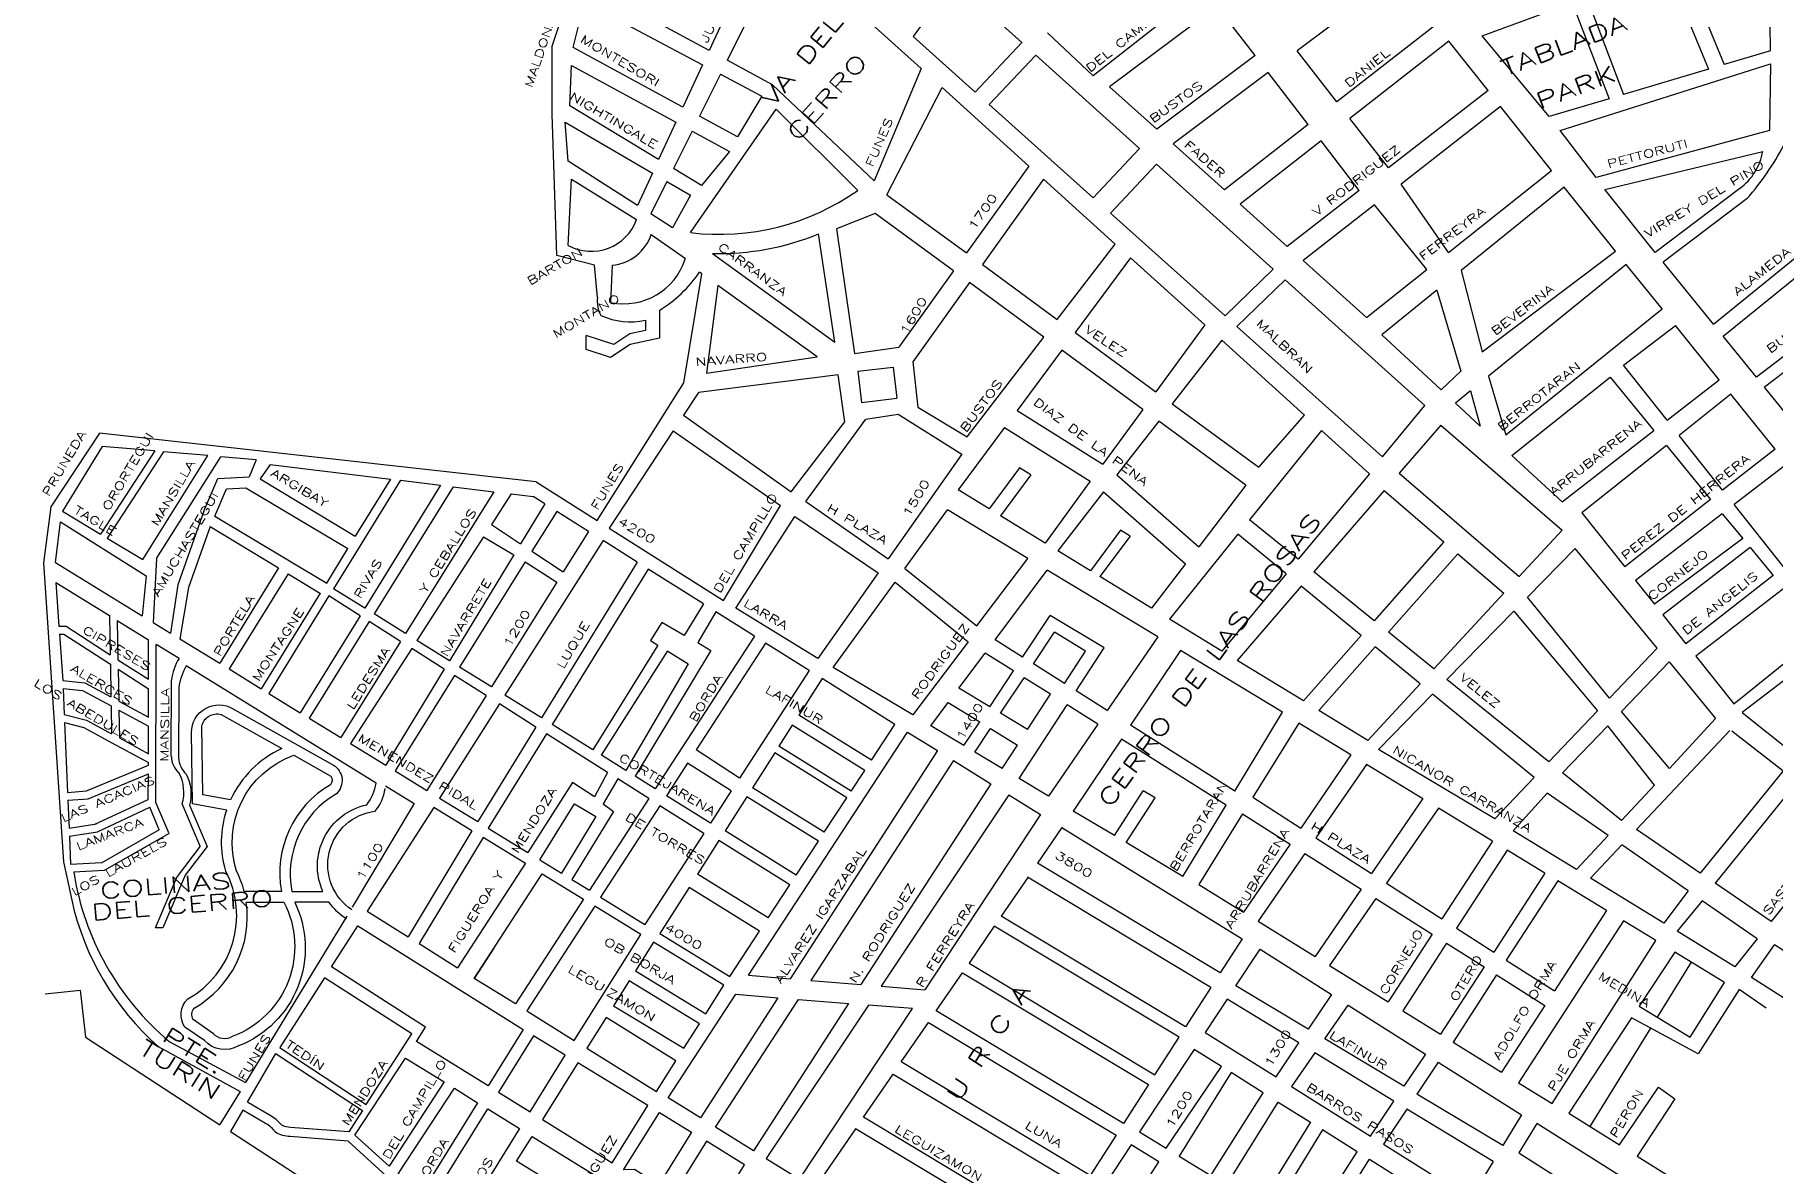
# Model space of a CAD drawing. Header units: millimetres. Extents: x 4375152 to 4409667, y 6523746 to 6549185.
# Drawn here: x 4381109 to 4383284, y 6527846 to 6529261 of the extents above; entities that cross this region are included whole.
import ezdxf

# ---------------------------------------------------------------- set-up
doc = ezdxf.new("R2010")
doc.units = ezdxf.units.MM
for name, color, linetype in [('LINEA CALLE', 252, 'Continuous'), ('NOMBRE BARRIO', 8, 'Continuous'), ('NOMBRE CALLE', 252, 'Continuous')]:
    doc.layers.add(name, color=color, linetype=linetype)
doc.styles.add('ROMANS', font='romans')
doc.styles.add('S1', font='ROMANS')

msp = doc.modelspace()

# ---------------------------------------------------------------- linework, layer by layer
at = {"layer": 'LINEA CALLE', "transparency": 33554687}
for p, q in [((4383277.7, 6529240.7), (4383275.6, 6529390.5)), ((4381755.3, 6529246.7), (4381793.8, 6529360.5)), ((4383147.9, 6529343.8), (4383200.4, 6529217.7)), ((4383167.5, 6529351), (4383219.8, 6529223.5)), ((4381951.5, 6529241), (4381801.9, 6529322)), ((4382088.4, 6529334.1), (4382216.4, 6529218.4)), ((4382256.9, 6529327.7), (4382206.2, 6529258.7)), ((4382342.1, 6529250.9), (4382256.9, 6529327.7)), ((4382567.1, 6529316.1), (4382431.2, 6529209.6)), ((4382811.1, 6529334.4), (4382686.2, 6529240.5)), ((4381781.7, 6529244.8), (4381795.8, 6529301.6)), ((4381795.8, 6529301.6), (4381943.2, 6529223.2)), ((4381983.2, 6529309.5), (4381951.5, 6529241)), ((4382008.4, 6529297.7), (4381974.1, 6529228.8)), ((4382586.4, 6529296.3), (4382451.9, 6529195.8)), ((4382633.7, 6529234.9), (4382586.4, 6529296.3)), ((4382917.3, 6529259.4), (4383029.9, 6529300.6)), ((4383029.9, 6529300.6), (4383076, 6529180.8)), ((4383048.4, 6529307.4), (4383094, 6529186.1)), ((4382859.6, 6529273.3), (4382736, 6529176.8)), ((4382206.2, 6529258.7), (4382283.9, 6529189.1)), ((4382283.9, 6529189.1), (4382342.5, 6529251.3)), ((4382374.2, 6529263.3), (4382431.2, 6529209.6)), ((4382875.9, 6529252.7), (4382752.1, 6529156.1)), ((4382924.7, 6529191.1), (4382875.9, 6529252.7)), ((4383001.2, 6529158.5), (4382917.3, 6529259.4)), ((4381755.3, 6529161.5), (4381755.3, 6529246.7)), ((4381918.7, 6529170.2), (4381781.7, 6529244.8)), ((4382301.3, 6529173.5), (4382359.5, 6529235.3)), ((4382489.1, 6529118.4), (4382359.5, 6529235.3)), ((4382633.7, 6529234.9), (4382510.7, 6529142.9)), ((4382736, 6529176.8), (4382686.2, 6529240.5)), ((4383277.7, 6529240.7), (4383219.8, 6529223.5)), ((4381777.5, 6529171.7), (4381779.6, 6529222.5)), ((4381779.6, 6529222.5), (4381909.9, 6529151.3)), ((4381943.2, 6529223.2), (4381918.7, 6529170.2)), ((4381965.5, 6529211.4), (4381939.4, 6529159)), ((4381965.5, 6529211.4), (4382017.2, 6529183.8)), ((4382216.4, 6529218.4), (4382157.5, 6529078.3)), ((4382650.2, 6529213.4), (4382531.4, 6529124.2)), ((4382700.1, 6529148.7), (4382650.2, 6529213.4)), ((4383014.8, 6529141), (4383277.9, 6529224.5)), ((4383200.4, 6529217.7), (4383094, 6529186.1)), ((4383277.9, 6529224.5), (4383276.4, 6529141)), ((4382173.5, 6529060.8), (4382242.6, 6529194.7)), ((4382242.6, 6529194.7), (4382351.1, 6529096.6)), ((4382451.9, 6529195.8), (4382510.7, 6529142.9)), ((4382924.7, 6529191.1), (4382800.3, 6529094.4)), ((4381888.3, 6529104.7), (4381777.5, 6529171.7)), ((4381928, 6529013.4), (4382035.1, 6529167.9)), ((4382017.2, 6529183.8), (4381986.9, 6529133.2)), ((4382035.1, 6529167.9), (4382137.1, 6529066.1)), ((4382301.3, 6529173.5), (4382431.3, 6529057)), ((4382940.5, 6529171.2), (4382816.2, 6529074.1)), ((4383004, 6529091.1), (4382940.5, 6529171.2)), ((4383076, 6529180.8), (4383001.2, 6529158.5)), ((4381761.3, 6528984.9), (4381755.3, 6529161.5)), ((4381775.4, 6529102.7), (4381771.5, 6529151.4)), ((4381771.5, 6529151.4), (4381880.5, 6529087.8)), ((4381909.9, 6529151.3), (4381888.3, 6529104.7)), ((4381986.9, 6529133.2), (4381939.4, 6529159)), ((4382700.1, 6529148.7), (4382595.3, 6529066.8)), ((4382800.3, 6529094.4), (4382752.1, 6529156.1)), ((4383059.7, 6529082.2), (4383014.8, 6529141)), ((4383276.4, 6529141), (4383059.7, 6529082.2)), ((4381930.1, 6529140.3), (4381906.8, 6529093.6)), ((4381930.1, 6529140.3), (4381976.7, 6529114.8)), ((4382531.4, 6529124.2), (4382595.3, 6529066.8)), ((4382716.1, 6529128), (4382615, 6529049.1)), ((4382763.8, 6529066), (4382716.1, 6529128)), ((4381861.8, 6529047.4), (4381775.4, 6529102.7)), ((4381976.7, 6529114.8), (4381942.1, 6529072.2)), ((4382431.3, 6529057), (4382489.1, 6529118.4)), ((4382452.8, 6529037.8), (4382510.6, 6529099.1)), ((4382656.2, 6528967.8), (4382510.6, 6529099.1)), ((4383070.5, 6529067.1), (4383268.2, 6529114.9)), ((4381775.4, 6528997.1), (4381779.6, 6529080.2)), ((4381779.6, 6529080.2), (4381860.8, 6529029.6)), ((4381880.5, 6529087.8), (4381861.8, 6529047.4)), ((4381898.6, 6529077.2), (4381878.5, 6529036.7)), ((4381898.6, 6529077.2), (4381928, 6529060.1)), ((4381942.1, 6529072.2), (4381906.8, 6529093.6)), ((4382351.1, 6529096.6), (4382273, 6528987.9)), ((4382369.3, 6529080.1), (4382292.9, 6528973.3)), ((4382369.3, 6529080.1), (4382458.9, 6528999.1)), ((4382875.4, 6528988.7), (4383004, 6529091.1)), ((4381928, 6529060.1), (4381905.5, 6529019.4)), ((4382173.5, 6529060.8), (4382273, 6528987.9)), ((4382763.8, 6529066), (4382673.9, 6528996.1)), ((4382875.4, 6528988.7), (4382816.2, 6529074.1)), ((4383019.7, 6529070.1), (4382891.3, 6528966)), ((4383084.1, 6528990.1), (4383019.7, 6529070.1)), ((4383133.7, 6528988.7), (4383070.5, 6529067.1)), ((4383239.2, 6529068.6), (4383133.7, 6528988.7)), ((4383248.6, 6529056.1), (4383143.6, 6528976.5)), ((4381905.5, 6529019.4), (4381878.5, 6529036.7)), ((4382159.1, 6529037.3), (4382110.7, 6529018.2)), ((4382256.9, 6528965.5), (4382159.1, 6529037.3)), ((4382452.8, 6529037.8), (4382596.1, 6528909.5)), ((4382615, 6529049.1), (4382673.9, 6528996.1)), ((4382782.7, 6529047.9), (4382693.7, 6528978.3)), ((4382848.3, 6528967.1), (4382782.7, 6529047.9)), ((4383206.3, 6528898.8), (4383380.7, 6529040.8)), ((4381879.1, 6529011.2), (4381921.7, 6528980.8)), ((4382108.6, 6528876.3), (4382087.9, 6529011.8)), ((4382110.7, 6529018.2), (4382132.9, 6528862)), ((4383218.5, 6528883.7), (4383388.4, 6529022)), ((4382386.5, 6528904.6), (4382458.9, 6528999.1)), ((4382917.3, 6528864.4), (4383084.1, 6528990.1)), ((4381808.1, 6528972.7), (4381761.3, 6528984.9)), ((4381812.1, 6528932.1), (4381808.1, 6528972.7)), ((4381830.4, 6528972.7), (4381828.3, 6528926)), ((4381955.6, 6528987.3), (4382108.6, 6528876.3)), ((4382292.9, 6528973.3), (4382386.5, 6528904.6)), ((4382478, 6528981.9), (4382408.7, 6528888.4)), ((4382478, 6528981.9), (4382570.8, 6528898)), ((4382596.1, 6528909.5), (4382656.2, 6528967.8)), ((4382693.7, 6528978.3), (4382772.9, 6528907.1)), ((4382772.9, 6528907.1), (4382848.3, 6528967.1)), ((4383097.5, 6528973.5), (4382925.5, 6528833.7)), ((4383142.3, 6528917.9), (4383097.5, 6528973.5)), ((4383206.3, 6528898.8), (4383143.6, 6528976.5)), ((4383436, 6528967.1), (4383260.1, 6528832.5)), ((4381919.9, 6528825.5), (4381942.5, 6528961.7)), ((4381942.5, 6528961.7), (4381939.5, 6528963.8)), ((4381962.5, 6528947.3), (4381948.2, 6528837.6)), ((4382086.3, 6528857.9), (4381962.5, 6528947.3)), ((4382256.9, 6528965.5), (4382188.3, 6528870)), ((4382276.8, 6528950.9), (4382206, 6528851.9)), ((4382369.8, 6528882.8), (4382276.8, 6528950.9)), ((4382671.2, 6528954.3), (4382611, 6528896.1)), ((4382845.6, 6528797.1), (4382671.2, 6528954.3)), ((4382891.3, 6528966), (4382917.3, 6528864.4)), ((4383436.9, 6528946.3), (4383270.1, 6528820.2)), ((4382860.7, 6528941.2), (4382791.9, 6528885.4)), ((4382860.7, 6528941.2), (4382890.9, 6528840.3)), ((4381872, 6528903.7), (4381872, 6528891)), ((4381889.3, 6528915.9), (4381889.3, 6528881.3)), ((4382947.1, 6528760.3), (4383142.3, 6528917.9)), ((4381797.9, 6528867.2), (4381797.9, 6528884.9)), ((4381832.4, 6528873.4), (4381797.9, 6528884.9)), ((4381852.2, 6528886.7), (4381832.4, 6528873.4)), ((4381872, 6528891), (4381852.2, 6528886.7)), ((4381889.3, 6528881.3), (4381852.6, 6528873.3)), ((4382274, 6528757.8), (4382369.8, 6528882.8)), ((4382408.7, 6528888.4), (4382509.6, 6528814.3)), ((4382570.8, 6528898), (4382509.6, 6528814.3)), ((4382611, 6528896.1), (4382792.9, 6528733.1)), ((4382791.9, 6528885.4), (4382866.2, 6528816.6)), ((4383094, 6528847.5), (4383158.9, 6528897.3)), ((4383213.6, 6528829.4), (4383158.9, 6528897.3)), ((4383260.1, 6528832.5), (4383218.5, 6528883.7)), ((4381828.3, 6528857), (4381797.9, 6528867.2)), ((4381852.6, 6528873.3), (4381828.3, 6528857)), ((4381948.2, 6528837.6), (4382086.3, 6528857.9)), ((4382132.9, 6528862), (4382188.3, 6528870)), ((4382392.3, 6528866.3), (4382336.3, 6528790.8)), ((4382493.4, 6528792.1), (4382392.3, 6528866.3)), ((4382592.1, 6528878.7), (4382530.2, 6528799.2)), ((4382592.1, 6528878.7), (4382695.5, 6528785.2)), ((4382137.3, 6528840), (4382181.4, 6528845.2)), ((4382137.3, 6528840), (4382141.7, 6528801.1)), ((4382181.4, 6528845.2), (4382185.8, 6528806.3)), ((4382206, 6528851.9), (4382212.2, 6528795)), ((4382890.9, 6528840.3), (4382866.2, 6528816.6)), ((4383148.5, 6528778.8), (4383094, 6528847.5)), ((4381811.7, 6528653.3), (4381919.9, 6528825.5)), ((4382112.5, 6528835.7), (4381938, 6528813.4)), ((4382120.9, 6528776.8), (4382112.5, 6528835.7)), ((4382902.9, 6528815.4), (4382884.1, 6528800)), ((4382902.9, 6528815.4), (4382915.1, 6528771.3)), ((4382925.5, 6528833.7), (4382947.1, 6528760.3)), ((4382954.6, 6528734.7), (4383077.4, 6528832.5)), ((4383077.4, 6528832.5), (4383132, 6528766)), ((4383148.5, 6528778.8), (4383213.6, 6528829.4)), ((4383302.2, 6528780.6), (4383270.1, 6528820.2)), ((4381938, 6528813.4), (4381919.5, 6528785.2)), ((4382141.7, 6528801.1), (4382185.8, 6528806.3)), ((4382212.2, 6528795), (4382274, 6528757.8)), ((4382530.2, 6528799.2), (4382638.3, 6528720)), ((4382792.9, 6528733.1), (4382845.6, 6528797.1)), ((4382884.1, 6528800), (4382915.1, 6528771.3)), ((4383228.2, 6528811.3), (4383163.6, 6528759.8)), ((4383283.5, 6528742.7), (4383228.2, 6528811.3)), ((4381919.5, 6528785.2), (4382053.9, 6528689.3)), ((4382053.9, 6528689.3), (4382120.9, 6528776.8)), ((4382072.4, 6528677.2), (4382147.3, 6528780.2)), ((4382147.3, 6528780.2), (4382187.8, 6528786.2)), ((4382187.8, 6528786.2), (4382267, 6528736.3)), ((4382336.3, 6528790.8), (4382443.3, 6528723.7)), ((4382493.4, 6528792.1), (4382443.3, 6528723.7)), ((4382513.3, 6528777.5), (4382461, 6528710.3)), ((4382622.1, 6528697.7), (4382513.3, 6528777.5)), ((4382638.3, 6528720), (4382695.5, 6528785.2)), ((4382865.8, 6528772.7), (4382813.8, 6528712.6)), ((4382865.8, 6528772.7), (4383017.2, 6528641.2)), ((4381189.8, 6528762.4), (4381128.7, 6528670.3)), ((4381735.1, 6528701.8), (4381189.8, 6528762.4)), ((4381906.6, 6528765.6), (4381826.5, 6528643.9)), ((4381906.6, 6528765.6), (4382040.6, 6528672)), ((4382320.6, 6528769.6), (4382262.8, 6528691.6)), ((4382320.6, 6528769.6), (4382427.7, 6528702.4)), ((4382716.7, 6528766), (4382626.6, 6528654.2)), ((4382716.7, 6528766), (4382776.5, 6528711.9)), ((4383017.2, 6528676.7), (4383132, 6528766)), ((4383217.9, 6528691.4), (4383163.6, 6528759.8)), ((4381193.1, 6528746.1), (4381143.4, 6528665)), ((4381258.8, 6528740.3), (4381190.9, 6528636.5)), ((4381258.8, 6528740.3), (4381193.1, 6528746.1)), ((4381269.7, 6528739.4), (4381199.1, 6528631.5)), ((4381243.9, 6528604.6), (4381325.2, 6528734.5)), ((4381261, 6528605.7), (4381341.2, 6528733.1)), ((4381325.2, 6528734.5), (4381269.7, 6528739.4)), ((4381385.6, 6528729.2), (4381341.2, 6528733.1)), ((4381385.6, 6528729.2), (4381376.7, 6528708)), ((4382267, 6528736.3), (4382175, 6528605.5)), ((4382954.6, 6528734.7), (4383017.2, 6528676.7)), ((4383147.6, 6528747), (4383042, 6528662.9)), ((4383147.6, 6528747), (4383202.9, 6528679.6)), ((4383283.5, 6528742.7), (4383217.9, 6528691.4)), ((4381320, 6528664.9), (4381337.7, 6528706)), ((4381337.7, 6528706), (4381376.7, 6528708)), ((4381402.9, 6528723.6), (4381390.6, 6528705.6)), ((4381390.6, 6528705.6), (4381509.2, 6528633.7)), ((4381402.9, 6528723.6), (4381553.3, 6528705.2)), ((4382339.4, 6528719.2), (4382301.4, 6528668)), ((4382353.6, 6528710.5), (4382315.6, 6528659.3)), ((4382353.6, 6528710.5), (4382339.4, 6528719.2)), ((4382461, 6528710.3), (4382563.2, 6528620.6)), ((4382776.5, 6528711.9), (4382687.6, 6528604.9)), ((4382813.8, 6528712.6), (4382963.7, 6528583.3)), ((4383298.4, 6528724.2), (4383232.3, 6528673.3)), ((4381333.6, 6528659), (4381348.2, 6528692.9)), ((4381348.2, 6528692.9), (4381372.4, 6528694.1)), ((4381372.4, 6528694.1), (4381499.8, 6528618.3)), ((4381565.7, 6528703.7), (4381482, 6528568.1)), ((4381553.3, 6528705.2), (4381509.2, 6528633.7)), ((4381615.8, 6528697.5), (4381521.1, 6528543.8)), ((4381631.6, 6528695.6), (4381532.7, 6528536.6)), ((4381565.7, 6528703.7), (4381615.8, 6528697.5)), ((4381682.3, 6528689.4), (4381572.1, 6528512.1)), ((4381631.6, 6528695.6), (4381682.3, 6528689.4)), ((4381704, 6528686.7), (4381679.4, 6528648.4)), ((4381704, 6528686.7), (4381731.4, 6528683.3)), ((4381735.1, 6528701.8), (4381811.7, 6528653.3)), ((4382301.4, 6528668), (4382262.8, 6528691.6)), ((4382427.7, 6528702.4), (4382371.3, 6528625.2)), ((4382444.4, 6528689.1), (4382387.1, 6528615.5)), ((4382444.4, 6528689.1), (4382546.9, 6528599.3)), ((4382622.1, 6528697.7), (4382563.2, 6528620.6)), ((4382795.1, 6528691), (4382707, 6528589.2)), ((4382795.1, 6528691), (4382869.7, 6528626.7)), ((4381128.7, 6528670.3), (4381119.7, 6528600.3)), ((4381143.4, 6528665), (4381190.9, 6528636.5)), ((4381320, 6528664.9), (4381287.5, 6528573.1)), ((4381746, 6528674.1), (4381715.8, 6528624.3)), ((4381761, 6528664.7), (4381730, 6528614.9)), ((4381746, 6528674.1), (4381731.4, 6528683.3)), ((4381800.8, 6528639.6), (4381761, 6528664.7)), ((4381969.5, 6528553.4), (4382040.6, 6528672)), ((4382072.4, 6528677.2), (4382175, 6528605.5)), ((4382195.9, 6528593.2), (4382249.1, 6528666.6)), ((4382349.6, 6528606), (4382249.1, 6528666.6)), ((4383042, 6528662.9), (4383095.5, 6528595.6)), ((4383202.9, 6528679.6), (4383095.5, 6528595.6)), ((4383294.5, 6528595), (4383232.3, 6528673.3)), ((4381134.7, 6528600.9), (4381141.1, 6528651.7)), ((4381141.1, 6528651.7), (4381248, 6528584.1)), ((4381327.9, 6528645.9), (4381300.9, 6528569.5)), ((4381327.9, 6528645.9), (4381413.4, 6528594.1)), ((4381333.6, 6528659), (4381473.6, 6528574.9)), ((4381679.4, 6528648.4), (4381715.8, 6528624.3)), ((4381826.5, 6528643.9), (4381969.5, 6528553.4)), ((4381984.7, 6528543.7), (4382058.6, 6528658.4)), ((4382058.6, 6528658.4), (4382162.7, 6528588)), ((4382371.3, 6528625.2), (4382315.6, 6528659.3)), ((4382465.5, 6528641.3), (4382427.9, 6528590.6)), ((4382477.4, 6528634), (4382465.5, 6528641.3)), ((4382687.6, 6528604.9), (4382626.6, 6528654.2)), ((4383017.2, 6528641.2), (4382963.7, 6528583.3)), ((4383217.5, 6528661.9), (4383109, 6528578.5)), ((4383217.5, 6528661.9), (4383243, 6528630.8)), ((4381199.1, 6528631.5), (4381243.9, 6528604.6)), ((4381669.6, 6528633.1), (4381586.2, 6528503.3)), ((4381669.6, 6528633.1), (4381707.3, 6528610.3)), ((4381819, 6528628.2), (4381696.2, 6528434.9)), ((4381800.8, 6528639.6), (4381769.2, 6528589)), ((4381861.5, 6528601.4), (4381819, 6528628.2)), ((4382477.4, 6528634), (4382439.8, 6528583.3)), ((4382612.1, 6528636.3), (4382526.5, 6528530.2)), ((4382672.4, 6528586.7), (4382612.1, 6528636.3)), ((4382869.7, 6528626.7), (4382782.6, 6528528.1)), ((4383243, 6528630.8), (4383132.8, 6528548.7)), ((4383252.2, 6528619.5), (4383143.2, 6528535.5)), ((4383374.2, 6528630.1), (4383184.3, 6528483.9)), ((4383252.2, 6528619.5), (4383281, 6528584.5)), ((4381119.7, 6528600.3), (4381144.7, 6528226.5)), ((4381134.7, 6528600.9), (4381243.1, 6528534.3)), ((4381261, 6528605.7), (4381256.9, 6528525.8)), ((4381499.7, 6528618.4), (4381473.1, 6528575.2)), ((4381707.3, 6528610.3), (4381626.9, 6528478)), ((4381721.7, 6528601.6), (4381639.7, 6528470)), ((4381721.7, 6528601.6), (4381761.2, 6528576.2)), ((4381730, 6528614.9), (4381769.2, 6528589)), ((4381861.5, 6528601.4), (4381741.9, 6528406.5)), ((4382286, 6528521.6), (4382349.6, 6528606)), ((4382427.9, 6528590.6), (4382387.1, 6528615.5)), ((4382546.9, 6528599.3), (4382504.4, 6528543.7)), ((4382887.2, 6528611.7), (4382800.2, 6528513.8)), ((4382887.2, 6528611.7), (4382944.4, 6528562.4)), ((4382974.1, 6528557.5), (4383033.7, 6528618.4)), ((4383136, 6528493.9), (4383033.7, 6528618.4)), ((4381135.1, 6528575.8), (4381202.2, 6528534.4)), ((4381135.1, 6528575.8), (4381138.9, 6528521.1)), ((4381248, 6528584.1), (4381243.1, 6528534.3)), ((4381413.4, 6528594.1), (4381340, 6528474.8)), ((4381425.4, 6528586.8), (4381351.5, 6528467.7)), ((4381425.4, 6528586.8), (4381466, 6528562.3)), ((4381761.2, 6528576.2), (4381679.4, 6528445.3)), ((4381875.3, 6528592.7), (4381755.3, 6528398.1)), ((4381944.6, 6528549), (4381875.3, 6528592.7)), ((4382162.7, 6528588), (4382087.4, 6528481)), ((4382106.4, 6528469.6), (4382183.7, 6528576.3)), ((4382183.7, 6528576.3), (4382275.3, 6528501.7)), ((4382195.9, 6528593.2), (4382286, 6528521.6)), ((4382308.8, 6528504.3), (4382373.8, 6528591.4)), ((4382512.1, 6528507.9), (4382373.8, 6528591.4)), ((4382504.4, 6528543.7), (4382439.8, 6528583.3)), ((4382672.4, 6528586.7), (4382592.1, 6528490.1)), ((4382782.6, 6528528.1), (4382707, 6528589.2)), ((4383109, 6528578.5), (4383132.8, 6528548.7)), ((4383281, 6528584.5), (4383172.1, 6528499.2)), ((4383231.8, 6528424.1), (4383418.4, 6528575.2)), ((4381287.5, 6528573.1), (4381278.5, 6528512.6)), ((4381300.9, 6528569.5), (4381290.1, 6528505.5)), ((4381465.3, 6528562.7), (4381391.5, 6528443.1)), ((4381476.3, 6528559), (4381401.2, 6528437.2)), ((4381515.2, 6528534.3), (4381476.3, 6528559)), ((4381521.1, 6528543.8), (4381482, 6528568.1)), ((4382691.4, 6528571.1), (4382611.2, 6528478.4)), ((4382766.3, 6528509.6), (4382691.4, 6528571.1)), ((4382944.4, 6528562.4), (4382857.1, 6528467.8)), ((4383076.6, 6528431.4), (4382974.1, 6528557.5)), ((4381202.2, 6528534.4), (4381203, 6528485.6)), ((4381515.2, 6528534.3), (4381440.5, 6528413)), ((4381572.1, 6528512.1), (4381532.7, 6528536.6)), ((4381944.6, 6528549), (4381920.4, 6528509.5)), ((4381960, 6528539.3), (4381937.5, 6528501)), ((4382008.2, 6528508.9), (4381960, 6528539.3)), ((4382087.4, 6528481), (4381984.7, 6528543.7)), ((4382343.2, 6528482.6), (4382377.7, 6528534.8)), ((4382445, 6528494.3), (4382377.7, 6528534.8)), ((4382873.4, 6528454.6), (4382957, 6528540)), ((4382957, 6528540), (4383061.6, 6528415.5)), ((4383143.2, 6528535.5), (4383172.1, 6528499.2)), ((4381138.9, 6528521.1), (4381147.8, 6528521.2)), ((4381139.6, 6528511.3), (4381144.9, 6528511.3)), ((4381139.6, 6528511.3), (4381143.7, 6528453.2)), ((4381144.9, 6528511.3), (4381203.3, 6528473.8)), ((4381147.8, 6528521.2), (4381203, 6528485.6)), ((4381211.9, 6528528.4), (4381250.9, 6528504.3)), ((4381211.9, 6528528.4), (4381212.7, 6528479.3)), ((4381256.9, 6528525.8), (4381278.5, 6528512.6)), ((4381526.7, 6528527), (4381451.6, 6528406.2)), ((4381565.9, 6528502.2), (4381526.7, 6528527)), ((4381892.3, 6528525.8), (4381878.3, 6528503.5)), ((4381920.4, 6528509.5), (4381892.3, 6528525.8)), ((4382356.6, 6528474.1), (4382382.8, 6528513.8)), ((4382421.7, 6528490.2), (4382382.8, 6528513.8)), ((4382592.1, 6528490.1), (4382526.5, 6528530.2)), ((4382857.1, 6528467.8), (4382800.2, 6528513.8)), ((4381250.8, 6528454.8), (4381250.9, 6528504.3)), ((4381260.2, 6528300.9), (4381260.5, 6528498.4)), ((4381290.1, 6528505.5), (4381340, 6528474.8)), ((4381565.9, 6528502.2), (4381491.2, 6528381.9)), ((4381579.8, 6528493.4), (4381503.4, 6528374.4)), ((4381620.5, 6528467.6), (4381579.8, 6528493.4)), ((4381626.9, 6528478), (4381586.2, 6528503.3)), ((4381887.4, 6528497.5), (4381805.9, 6528366.7)), ((4381817, 6528359.8), (4381899.8, 6528490.3)), ((4381953.6, 6528490.9), (4381858.9, 6528333.7)), ((4381878.3, 6528503.5), (4381887.4, 6528497.5)), ((4382008.2, 6528508.9), (4381884.2, 6528317.9)), ((4381899.7, 6528490.2), (4381925.4, 6528474.3)), ((4382022, 6528500.2), (4381935.4, 6528366.7)), ((4381937.5, 6528501), (4381953.6, 6528490.9)), ((4382076.5, 6528465.9), (4382022, 6528500.2)), ((4382275.3, 6528501.7), (4382205.8, 6528410.2)), ((4382343.2, 6528482.6), (4382308.8, 6528504.3)), ((4382395.4, 6528449.6), (4382421.7, 6528490.2)), ((4382410, 6528440.4), (4382445, 6528494.3)), ((4382512.1, 6528507.9), (4382448.9, 6528415.8)), ((4382540.4, 6528490.9), (4382478.1, 6528397.4)), ((4382668.1, 6528413.9), (4382540.4, 6528490.9)), ((4382766.3, 6528509.6), (4382694, 6528427.7)), ((4382783.7, 6528495.3), (4382713.2, 6528415.9)), ((4382839.9, 6528449.1), (4382783.7, 6528495.3)), ((4383076.6, 6528431.4), (4383136, 6528493.9)), ((4383346.8, 6528493.3), (4383242.5, 6528413.3)), ((4381203.3, 6528473.8), (4381204, 6528432.8)), ((4381212.7, 6528479.3), (4381250.8, 6528454.8)), ((4381213, 6528467.5), (4381250.8, 6528443.1)), ((4381213, 6528467.5), (4381213.7, 6528427.6)), ((4381351.5, 6528467.7), (4381391.5, 6528443.1)), ((4381620.5, 6528467.6), (4381547.4, 6528347.3)), ((4381679.4, 6528445.3), (4381639.7, 6528470)), ((4381925.4, 6528474.3), (4381847.5, 6528340.8)), ((4382205.8, 6528410.2), (4382106.4, 6528469.6)), ((4382263.5, 6528443.6), (4382296.3, 6528487.6)), ((4382331.7, 6528465.3), (4382296.3, 6528487.6)), ((4382395.4, 6528449.6), (4382356.6, 6528474.1)), ((4382694, 6528427.7), (4382611.2, 6528478.4)), ((4383151.2, 6528476.5), (4383091.7, 6528414.7)), ((4383151.2, 6528476.5), (4383209.1, 6528405.7)), ((4383184.3, 6528483.9), (4383231.8, 6528424.1)), ((4381143.7, 6528453.2), (4381171.5, 6528450.4)), ((4381171.5, 6528450.4), (4381204, 6528432.8)), ((4381279.4, 6528358.2), (4381279.5, 6528453.7)), ((4381633.2, 6528459.5), (4381558.9, 6528340.2)), ((4381672.7, 6528434.5), (4381633.2, 6528459.5)), ((4382076.5, 6528465.9), (4381989.4, 6528331.3)), ((4382092.5, 6528455.8), (4382063.5, 6528410.1)), ((4382183.5, 6528398.5), (4382092.5, 6528455.8)), ((4382302, 6528420.5), (4382331.7, 6528465.3)), ((4382315.7, 6528412.3), (4382345.1, 6528456.8)), ((4382377.8, 6528436.1), (4382345.1, 6528456.8)), ((4382839.9, 6528449.1), (4382774.6, 6528378.4)), ((4383000.9, 6528351.6), (4382873.4, 6528454.6)), ((4381144.2, 6528443.3), (4381168.6, 6528440.9)), ((4381144.2, 6528443.3), (4381145.6, 6528410.8)), ((4381168.6, 6528440.9), (4381204.2, 6528421.6)), ((4381213.7, 6528427.6), (4381250.8, 6528407.5)), ((4381250.8, 6528407.5), (4381250.8, 6528443.1)), ((4381401.2, 6528437.2), (4381440.5, 6528413)), ((4381672.7, 6528434.5), (4381598.5, 6528315.9)), ((4381689.3, 6528424), (4381614.5, 6528306.1)), ((4381734.9, 6528395.1), (4381689.3, 6528424)), ((4381741.9, 6528406.5), (4381696.2, 6528434.9)), ((4382228.4, 6528396.6), (4382250.3, 6528425.9)), ((4382250.3, 6528425.9), (4382289.5, 6528401.6)), ((4382302, 6528420.5), (4382263.5, 6528443.6)), ((4382338.7, 6528330.7), (4382398.7, 6528423)), ((4382349.4, 6528392.2), (4382377.8, 6528436.1)), ((4382437.2, 6528398.7), (4382398.7, 6528423)), ((4382448.9, 6528415.8), (4382410, 6528440.4)), ((4382787.9, 6528367.2), (4382855.5, 6528436.3)), ((4382982.3, 6528332.1), (4382855.5, 6528436.3)), ((4381145.6, 6528410.8), (4381173.5, 6528403.7)), ((4381173.5, 6528403.7), (4381204.8, 6528386.7)), ((4381204.2, 6528421.6), (4381204.2, 6528421.1)), ((4381204.2, 6528421.6), (4381204.8, 6528386.7)), ((4381213.9, 6528416.3), (4381213.9, 6528416)), ((4381213.9, 6528416.3), (4381250.8, 6528396.3)), ((4381213.9, 6528416.3), (4381214.5, 6528381.5)), ((4381451.6, 6528406.2), (4381491.2, 6528381.9)), ((4382154.2, 6528353.6), (4382063.5, 6528410.1)), ((4382269.8, 6528371.9), (4382289.5, 6528401.6)), ((4382349.4, 6528392.2), (4382315.7, 6528412.3)), ((4382608.3, 6528315.1), (4382668.1, 6528413.9)), ((4382774.6, 6528378.4), (4382713.2, 6528415.9)), ((4383000.9, 6528351.6), (4383061.6, 6528415.5)), ((4383151.5, 6528343.1), (4383091.7, 6528414.7)), ((4383209.1, 6528405.7), (4383151.5, 6528343.1)), ((4383242.5, 6528413.3), (4383304.1, 6528364)), ((4381146, 6528400.6), (4381169.9, 6528394.5)), ((4381146, 6528400.6), (4381149.7, 6528313.4)), ((4381169.9, 6528394.5), (4381205, 6528375.5)), ((4381214.5, 6528381.5), (4381250.7, 6528361.8)), ((4381250.7, 6528361.8), (4381250.8, 6528396.3)), ((4381734.9, 6528395.1), (4381662.2, 6528276.8)), ((4381748.2, 6528386.6), (4381675.5, 6528268.6)), ((4381824.6, 6528338.2), (4381748.2, 6528386.6)), ((4381805.9, 6528366.7), (4381755.3, 6528398.1)), ((4382000.5, 6528084.7), (4382199.2, 6528388.8)), ((4382055.3, 6528397.3), (4382038.7, 6528371.1)), ((4382146.2, 6528340.7), (4382055.3, 6528397.3)), ((4382154.2, 6528353.6), (4382183.5, 6528398.5)), ((4382199.2, 6528388.8), (4382236.6, 6528365.7)), ((4382269.8, 6528371.9), (4382228.4, 6528396.6)), ((4382283.5, 6528363.7), (4382303.1, 6528393.2)), ((4382303.1, 6528393.2), (4382336.6, 6528372.5)), ((4382437.2, 6528398.7), (4382375.4, 6528308.7)), ((4382466.6, 6528380.1), (4382406.5, 6528290.1)), ((4382597.5, 6528297.4), (4382466.6, 6528380.1)), ((4382608.3, 6528315.1), (4382478.1, 6528397.4)), ((4382688.2, 6528399.9), (4382630.8, 6528307.4)), ((4382753.4, 6528360.2), (4382688.2, 6528399.9)), ((4383074.5, 6528396.7), (4383017.9, 6528337.9)), ((4383132.6, 6528322.6), (4383074.5, 6528396.7)), ((4383226.8, 6528391), (4383110.2, 6528267)), ((4383293.1, 6528340.2), (4383229.3, 6528389.8)), ((4381205, 6528375.5), (4381250.7, 6528350.7)), ((4381503.4, 6528374.4), (4381547.4, 6528347.3)), ((4381847.5, 6528340.8), (4381817, 6528359.8)), ((4381989.4, 6528331.3), (4381935.4, 6528366.7)), ((4382033.4, 6528362.9), (4382005.7, 6528319.2)), ((4382123.6, 6528306.8), (4382033.4, 6528362.9)), ((4382128.9, 6528315), (4382038.7, 6528371.1)), ((4382236.6, 6528365.7), (4382052.7, 6528080.4)), ((4382317.7, 6528343.3), (4382283.5, 6528363.7)), ((4382317.7, 6528343.3), (4382336.6, 6528372.5)), ((4382753.4, 6528360.2), (4382691, 6528268.7)), ((4382933.1, 6528280.3), (4382787.9, 6528367.2)), ((4381173.2, 6528315.2), (4381250.7, 6528347.4)), ((4381175.5, 6528305.5), (4381250.7, 6528336.8)), ((4381250.6, 6528304.7), (4381250.7, 6528336.8)), ((4381250.7, 6528347.4), (4381250.7, 6528350.7)), ((4381558.9, 6528340.2), (4381598.5, 6528315.9)), ((4381824.6, 6528338.2), (4381808.2, 6528308)), ((4381924.4, 6528349.8), (4381898.2, 6528309.2)), ((4381924.4, 6528349.8), (4381900.9, 6528313.7)), ((4381979.1, 6528315.3), (4381924.4, 6528349.8)), ((4382256.9, 6528353.1), (4382078.4, 6528078.3)), ((4382128.9, 6528315), (4382145.9, 6528340.9)), ((4382256.9, 6528353.1), (4382303.3, 6528324.3)), ((4382772.9, 6528348.3), (4382709.7, 6528256.7)), ((4382843.2, 6528305.5), (4382772.9, 6528348.3)), ((4383091.7, 6528278.2), (4383017.9, 6528337.9)), ((4383293.4, 6528340.5), (4383190, 6528212.5)), ((4381149.7, 6528313.4), (4381173.2, 6528315.2)), ((4381547.2, 6528321.4), (4381582.9, 6528299.4)), ((4381780.5, 6528325.8), (4381724.9, 6528238.2)), ((4381808.2, 6528308), (4381780.5, 6528325.8)), ((4381837.2, 6528330.2), (4381818.9, 6528299)), ((4381876.2, 6528305.6), (4381837.2, 6528330.2)), ((4381884.2, 6528317.9), (4381858.9, 6528333.7)), ((4381979.1, 6528315.3), (4381953, 6528275.1)), ((4382095.3, 6528263.5), (4382005.7, 6528319.2)), ((4382303.3, 6528324.3), (4382141, 6528073.2)), ((4382375.4, 6528308.7), (4382338.7, 6528330.7)), ((4382457.8, 6528259.5), (4382494, 6528315.4)), ((4382508.8, 6528306.4), (4382494, 6528315.4)), ((4382933.1, 6528280.3), (4382982.3, 6528332.1)), ((4383132.6, 6528322.6), (4383091.7, 6528278.2)), ((4383310.9, 6528326.4), (4383208.6, 6528199.7)), ((4381150.1, 6528303.6), (4381175.5, 6528305.5)), ((4381150.1, 6528303.6), (4381151.6, 6528268.7)), ((4381183.1, 6528273.1), (4381250.6, 6528304.7)), ((4381187.3, 6528264.2), (4381252.4, 6528294.8)), ((4381264.3, 6528266.5), (4381252.4, 6528294.8)), ((4381276.2, 6528262.9), (4381260.2, 6528300.9)), ((4381315.3, 6528246.2), (4381293.1, 6528298.9)), ((4381582.9, 6528299.4), (4381505.5, 6528169.8)), ((4381607.3, 6528294.6), (4381524.1, 6528164.7)), ((4381654.8, 6528265.5), (4381607.3, 6528294.6)), ((4381614.5, 6528306.1), (4381662.2, 6528276.8)), ((4381739.9, 6528229), (4381783.4, 6528299)), ((4381783.4, 6528299), (4381809.8, 6528283.4)), ((4381876.2, 6528305.6), (4381801.8, 6528191)), ((4381890, 6528296.8), (4381815.7, 6528182.4)), ((4381818.9, 6528299), (4381832.1, 6528289.4)), ((4381944.7, 6528262.1), (4381890, 6528296.8)), ((4381953, 6528275.1), (4381898.2, 6528309.2)), ((4381998.5, 6528308), (4381971.4, 6528265.4)), ((4382088, 6528252.4), (4381998.5, 6528308)), ((4382095.3, 6528263.5), (4382123.6, 6528306.8)), ((4382326.1, 6528310.3), (4382166.4, 6528071.1)), ((4382326.1, 6528310.3), (4382365.7, 6528285.8)), ((4382472.6, 6528250.6), (4382508.8, 6528306.4)), ((4382543.5, 6528208.2), (4382597.5, 6528297.4)), ((4382630.8, 6528307.4), (4382691, 6528268.7)), ((4382843.2, 6528305.6), (4382779.3, 6528211.9)), ((4382862.7, 6528293.7), (4382797.9, 6528199.9)), ((4382930.2, 6528252.5), (4382862.7, 6528293.7)), ((4382998.8, 6528312.3), (4382956.1, 6528265.3)), ((4383074.7, 6528259.7), (4382998.8, 6528312.3)), ((4381151.6, 6528268.7), (4381185.8, 6528273.9)), ((4381809.8, 6528283.4), (4381767, 6528212.4)), ((4381832.1, 6528289.4), (4381779.8, 6528204.5)), ((4382365.7, 6528285.8), (4382220.9, 6528066.7)), ((4382457.8, 6528259.5), (4382406.5, 6528290.1)), ((4382617.8, 6528286.5), (4382563.2, 6528198.4)), ((4382617.8, 6528286.5), (4382677.4, 6528248.7)), ((4383377, 6528275), (4383278.4, 6528152)), ((4381152, 6528258.8), (4381187.3, 6528264.2)), ((4381152, 6528258.8), (4381153.5, 6528223.3)), ((4381264.3, 6528266.5), (4381192.5, 6528225.2)), ((4381276.5, 6528262.2), (4381195.3, 6528215.6)), ((4381654.8, 6528265.5), (4381575.5, 6528132.6)), ((4381668.9, 6528256.8), (4381588.9, 6528124.3)), ((4381721.8, 6528224.4), (4381668.9, 6528256.8)), ((4381675.5, 6528268.6), (4381724.9, 6528238.2)), ((4381944.7, 6528262.1), (4381871.1, 6528148.4)), ((4381963.6, 6528253.2), (4381937, 6528211.3)), ((4382052.4, 6528197.9), (4381963.6, 6528253.2)), ((4382060.3, 6528210.1), (4381971.4, 6528265.4)), ((4382060.3, 6528210.1), (4382088, 6528252.4)), ((4382392.1, 6528269.4), (4382361.7, 6528224.9)), ((4382392.1, 6528269.4), (4382617.3, 6528130.1)), ((4382543.5, 6528208.2), (4382472.6, 6528250.6)), ((4382709.7, 6528256.7), (4382779.3, 6528211.9)), ((4382930.2, 6528252.5), (4382867.2, 6528155.4)), ((4383035.2, 6528216.8), (4382956.1, 6528265.3)), ((4383074.7, 6528259.7), (4383035.2, 6528216.8)), ((4383190, 6528212.5), (4383110.2, 6528267)), ((4381739.9, 6528229), (4381767, 6528212.4)), ((4382677.4, 6528248.7), (4382619.3, 6528163.6)), ((4382696, 6528236.9), (4382637.6, 6528152.3)), ((4382696, 6528236.9), (4382766.1, 6528192.5)), ((4382948.6, 6528241.3), (4382885.3, 6528143.7)), ((4382995.9, 6528212.5), (4382948.6, 6528241.3)), ((4383092, 6528247.7), (4383052.8, 6528206)), ((4383174.8, 6528190.2), (4383092, 6528247.7)), ((4381144.7, 6528226.5), (4381154.9, 6528178.5)), ((4381147.5, 6528213.2), (4381147.1, 6528213.1)), ((4381192.5, 6528225.2), (4381153.5, 6528223.3)), ((4381195.3, 6528215.6), (4381157.5, 6528213.7)), ((4381722.1, 6528224.9), (4381637.2, 6528094.1)), ((4382025.3, 6528156.4), (4381937, 6528211.3)), ((4382349.5, 6528207.1), (4382316.4, 6528158.8)), ((4382578.5, 6528069.5), (4382349.3, 6528207.2)), ((4382590.1, 6528087.6), (4382361.7, 6528224.9)), ((4382995.9, 6528212.5), (4382931.9, 6528113.8)), ((4383144.3, 6528149.8), (4383052.8, 6528206)), ((4381779.8, 6528204.5), (4381801.8, 6528191)), ((4381926.3, 6528194.6), (4381889.7, 6528137)), ((4382014.4, 6528139.8), (4381926.3, 6528194.6)), ((4382025.3, 6528156.4), (4382052.4, 6528197.9)), ((4382563.2, 6528198.4), (4382619.3, 6528163.6)), ((4382766.1, 6528192.5), (4382708.6, 6528108.2)), ((4382797.9, 6528199.9), (4382867.2, 6528155.4)), ((4383011.9, 6528202.8), (4382947.6, 6528103.7)), ((4383072.8, 6528165.7), (4383011.9, 6528202.8)), ((4383174.8, 6528190.2), (4383144.3, 6528149.8)), ((4383278.4, 6528152), (4383208.6, 6528199.7)), ((4381524.1, 6528164.7), (4381575.5, 6528132.6)), ((4381808.4, 6528171.2), (4381723.5, 6528040.4)), ((4381866.2, 6528135.7), (4381808.4, 6528171.2)), ((4381815.7, 6528182.4), (4381871.1, 6528148.4)), ((4382784.7, 6528180.7), (4382726.8, 6528096.9)), ((4382784.7, 6528180.7), (4382854.8, 6528136.3)), ((4383072.8, 6528165.7), (4383007.6, 6528065.1)), ((4383192.5, 6528178), (4383160.9, 6528139.7)), ((4383261, 6528130.4), (4383192.5, 6528178)), ((4381498.8, 6528158.5), (4381372.1, 6527950.5)), ((4382546.8, 6528020.3), (4382316.4, 6528158.8)), ((4382637.6, 6528152.3), (4382708.6, 6528108.2)), ((4382885.3, 6528143.7), (4382931.9, 6528113.8)), ((4383094.2, 6528152.7), (4382962.9, 6527950.3)), ((4383134.3, 6528128.2), (4383094.2, 6528152.7)), ((4381588.9, 6528124.3), (4381637.2, 6528094.1)), ((4381682.3, 6528118.7), (4381657.8, 6528080.9)), ((4382617.3, 6528130.1), (4382590.1, 6528087.6)), ((4382854.8, 6528136.3), (4382799.8, 6528051.6)), ((4382873, 6528124.8), (4382818.1, 6528040.2)), ((4382873, 6528124.8), (4382919.8, 6528095.1)), ((4383004.8, 6527924.3), (4383134.3, 6528128.2)), ((4383233, 6528095.4), (4383160.9, 6528139.7)), ((4383261, 6528130.4), (4383233, 6528095.4)), ((4383254.1, 6528082), (4383282.5, 6528122.6)), ((4383389.9, 6528053.8), (4383282.5, 6528122.6)), ((4382726.8, 6528096.9), (4382799.8, 6528051.6)), ((4382947.6, 6528103.7), (4383007.6, 6528065.1)), ((4383158.1, 6528113.7), (4383113.4, 6528045.9)), ((4383178.5, 6528101.3), (4383136, 6528032.3)), ((4383220.2, 6528075.9), (4383158.1, 6528113.7)), ((4382000.5, 6528084.7), (4382052.7, 6528080.4)), ((4382078.4, 6528078.3), (4382141, 6528073.2)), ((4382919.8, 6528095.1), (4382865.2, 6528011)), ((4382935.5, 6528085.1), (4382881.1, 6528001.1)), ((4382935.5, 6528085.1), (4382995.8, 6528046.9)), ((4383177.3, 6528007.3), (4383220.2, 6528075.9)), ((4383350.6, 6528020), (4383254.1, 6528082)), ((4381121.7, 6528061.4), (4381165.3, 6528066.1)), ((4381165.3, 6528066.1), (4381172.2, 6528007.3)), ((4382166.4, 6528071.1), (4382220.9, 6528066.7)), ((4382578.5, 6528069.5), (4382546.8, 6528020.3)), ((4383238.4, 6528066.9), (4383187.2, 6527986.3)), ((4383272.2, 6528043.4), (4383238.4, 6528066.9)), ((4382750.1, 6528047.4), (4382846.8, 6527986.1)), ((4382818.1, 6528040.2), (4382865.2, 6528011)), ((4382995.8, 6528046.9), (4382941.7, 6527963.5)), ((4383103.9, 6528031.4), (4383025.5, 6527912.3)), ((4383131.9, 6528016.3), (4383103.9, 6528031.4)), ((4383113.4, 6528045.9), (4383177.3, 6528007.3)), ((4383127.6, 6528018.7), (4383051.9, 6527895.7)), ((4383187.2, 6527986.3), (4383131.9, 6528016.3)), ((4381172.2, 6528007.3), (4381340, 6527897.8)), ((4381262.8, 6527995.5), (4381365.4, 6527939.4)), ((4381276.8, 6528001.9), (4381372.1, 6527950.5)), ((4382881.1, 6528001.1), (4382941.7, 6527963.5)), ((4382846.8, 6527986.1), (4382819.6, 6527945.9)), ((4382862.5, 6527976.2), (4382835.8, 6527936.2)), ((4382862.5, 6527976.2), (4382966.6, 6527910.2)), ((4382962.9, 6527950.3), (4383004.8, 6527924.3)), ((4383089, 6527872.5), (4383137.7, 6527944.8)), ((4383137.7, 6527944.8), (4383158.3, 6527930.3)), ((4381365.4, 6527939.4), (4381340.1, 6527898)), ((4382943.3, 6527871.9), (4382835.8, 6527936.2)), ((4383158.3, 6527930.3), (4383111.2, 6527858.6)), ((4381368.6, 6527915.9), (4381353.3, 6527889.5)), ((4382823.4, 6527917.5), (4382794, 6527873.4)), ((4382931, 6527851.7), (4382823.4, 6527917.5)), ((4382966.6, 6527910.2), (4382943.3, 6527871.9)), ((4383025.5, 6527912.3), (4383089, 6527872.5)), ((4381353.3, 6527889.5), (4381478.8, 6527807.8)), ((4382718, 6527891.5), (4382654.2, 6527787.9)), ((4382985.8, 6527899.3), (4382963.1, 6527862.7)), ((4383088, 6527834.8), (4382985.8, 6527899.3)), ((4382794, 6527873.4), (4382902.8, 6527805.2)), ((4382963.1, 6527862.7), (4383063.9, 6527798.6)), ((4383111.2, 6527858.6), (4383245.7, 6527774.5)), ((4382931, 6527851.7), (4382902.8, 6527805.2))]:
    msp.add_line(p, q, dxfattribs=at)
for points in [[(4382157.5, 6529078.3), (4382030.8, 6529198.1), (4381974.1, 6529228.8)], [(4381289, 6528480.8), (4381260.5, 6528498.4)], [(4381535.4, 6528324.9), (4381298.1, 6528471.5)], [(4381315.3, 6528246.2), (4381286.9, 6528208.2)], [(4381742.6, 6528211.6), (4381794.5, 6528179.7), (4381709.6, 6528049), (4381657.8, 6528080.9), (4381742.6, 6528211.6)], [(4381723.5, 6528040.4), (4381782.9, 6528003.3), (4381866.2, 6528135.7)], [(4381889.7, 6528137), (4381977.3, 6528083.1), (4382014.4, 6528139.8)], [(4382819.6, 6527945.9), (4382720.6, 6528005.2), (4382750.1, 6528047.4)], [(4381888.7, 6527822.9), (4381858.1, 6527841.8), (4381844.5, 6527841.5), (4381889.3, 6527913.2), (4381929.5, 6527888.7), (4381888.7, 6527822.9)], [(4382654.2, 6527787.9), (4382696.4, 6527762.1), (4382761.4, 6527864.1), (4382717.9, 6527891.4)]]:
    msp.add_lwpolyline(points, dxfattribs=at)
for points in [[(4381298.1, 6528471.5, 0.105894), (4381288.6, 6528444.4), (4381288.5, 6528356.8, 0.208439), (4381298.1, 6528336.4, -0.177805), (4381302.3, 6528297.5), (4381324, 6528245.9), (4381296.7, 6528209.7), (4381268.8, 6528143.9), (4381259.7, 6528143.9), (4381286.9, 6528208.2)], [(4381498.3, 6528155.2, -0.097591), (4381476.3, 6528176.1), (4381433.6, 6528176.1, -0.437069), (4381363.5, 6527996.4, -0.352695), (4381320.9, 6528003), (4381296.4, 6528020, -0.371514), (4381300.1, 6528055.1, 0.403949), (4381347.5, 6528215.1, -0.152054), (4381348.6, 6528291.2), (4381305.9, 6528299.3), (4381304.6, 6528388.4, -0.58369), (4381356.7, 6528417.9)], [(4381354.9, 6528418.9), (4381481.9, 6528347.5, -0.49892), (4381485.6, 6528311.7, 0.319731), (4381430.1, 6528189.6), (4381468.7, 6528189.6, -0.475353), (4381523.8, 6528298, 0.12417), (4381535.4, 6528324.9)], [(4381416.9, 6528189.6), (4381370.4, 6528189.5, 0.051991), (4381361, 6528215.1, -0.406837), (4381432.6, 6528359.8), (4381478.8, 6528333.8, -0.337288), (4381478.2, 6528323, 0.31544), (4381416.9, 6528189.6)], [(4381505.1, 6528166.5, -0.696179), (4381534.3, 6528290, 0.130101), (4381546.7, 6528318.1)], [(4381306.4, 6528029.6, -0.278277), (4381307.8, 6528043.5, 0.307662), (4381373, 6528176), (4381420.1, 6528176.1, -0.450082), (4381355.6, 6528008.1, -0.368164), (4381331.9, 6528011.7), (4381306.5, 6528029.4)], [(4381518.2, 6527915.5), (4381501.1, 6527888.8), (4381428.4, 6527894.5, -0.117151), (4381417.6, 6527897.2, 0.090083), (4381402.7, 6527909.5), (4381375.8, 6527925.1), (4381374.4, 6527925.9), (4381409.9, 6527987), (4381414.2, 6527984.2), (4381518.1, 6527915.5)], [(4381553.2, 6527828.9), (4381500.2, 6527877.3), (4381427.9, 6527883, -0.133023), (4381410, 6527888.2, 0.102205), (4381397, 6527899.5), (4381368.6, 6527915.9)]]:
    msp.add_lwpolyline(points, format="xyb", dxfattribs=at)
msp.add_lwpolyline([(4381318.7, 6528310.5), (4381317.4, 6528396.1, -0.418168), (4381341.5, 6528411), (4381417.6, 6528368.2, 0.183181), (4381353.5, 6528304)], format="xyb", close=True, dxfattribs=at)
for points in [[(4381597, 6528020), (4381479.6, 6528095.2), (4381512.5, 6528146.5), (4381719.1, 6528017.1), (4381675.2, 6527946.6), (4381585.9, 6528002)], [(4382538.6, 6528007.5), (4382307.8, 6528146.2), (4382276.2, 6528100), (4382508.4, 6527960.4)], [(4381882, 6528126), (4381859.6, 6528090.4), (4381947.3, 6528036.7), (4381969.8, 6528072.2)], [(4382639.8, 6528117.3), (4382729, 6528060.8), (4382700, 6528017.5), (4382609.7, 6528071.5)], [(4381419.1, 6527991.7), (4381523, 6527923), (4381579.9, 6528011.7), (4381470.8, 6528081.5), (4381415, 6527994.4)], [(4381851.5, 6528077.6), (4381831.9, 6528046.5), (4381919.8, 6527993.4), (4381939.2, 6528023.9)], [(4382469.3, 6527899.4), (4382235.2, 6528040.1), (4382267.9, 6528087.9), (4382500.5, 6527948.1)], [(4381984.9, 6528060.9), (4382037.4, 6528056.7), (4381940.5, 6527906.4), (4381900.3, 6527931.4)], [(4381959.2, 6527894.9), (4382063, 6528054.6), (4382125.7, 6528049.5), (4382006.7, 6527865.4)], [(4382659.9, 6527957.6), (4382688.3, 6528000.1), (4382598.7, 6528054.8), (4382571.3, 6528013.1)], [(4381909.9, 6527977.8), (4381822.7, 6528031.9), (4381798.5, 6527993.6), (4381885.5, 6527939.3)], [(4382205.4, 6528043.1), (4382150.6, 6528047.5), (4382022.5, 6527855.7), (4382064.4, 6527829.7)], [(4382427.6, 6527834.4), (4382191.6, 6527976.3), (4382225.5, 6528025.8), (4382460, 6527884.9)], [(4381732, 6528009.2), (4381688.1, 6527938.5), (4381727.6, 6527914), (4381771.6, 6527984.9)], [(4382557.4, 6527992), (4382489.4, 6527888.8), (4382522.5, 6527868.5), (4382591.7, 6527970.5)], [(4381508.8, 6527885), (4381572.2, 6527981.2), (4381620.3, 6527951.4), (4381551.4, 6527846.2)], [(4381874.7, 6527921.9), (4381787.3, 6527975.4), (4381743.2, 6527904.4), (4381830.3, 6527850.3)], [(4382807.2, 6527927.4), (4382708.4, 6527987.8), (4382679, 6527945.6), (4382777.7, 6527883.7)], [(4382382.5, 6527764.1), (4382144.4, 6527907.2), (4382181.3, 6527961.2), (4382417.8, 6527819.1)], [(4382538.8, 6527858.5), (4382578.2, 6527834.4), (4382643.8, 6527937.8), (4382603.7, 6527963)], [(4381562.9, 6527836.4), (4381633.2, 6527943.4), (4381662.1, 6527925.4), (4381594.5, 6527816.4)], [(4382662.4, 6527926.1), (4382702.7, 6527900.9), (4382638.9, 6527797.3), (4382597.8, 6527822.4)], [(4381641.9, 6527775.9), (4381607.1, 6527808), (4381675.1, 6527917.6), (4381714.6, 6527893)], [(4381817.2, 6527829.2), (4381798, 6527798.4), (4381710.9, 6527852.4), (4381730.1, 6527883.3)], [(4382373.1, 6527749.4), (4382134.5, 6527892.8), (4382083.3, 6527818), (4382323.3, 6527671.8)], [(4381995.8, 6527847.9), (4381948.2, 6527877.2), (4381907.3, 6527811.3), (4381954.8, 6527781.8)], [(4382478.7, 6527872.6), (4382341.8, 6527664.5), (4382378.4, 6527641.5), (4382513.3, 6527851.3)], [(4382817.5, 6527828.9), (4382751.1, 6527728.6), (4382712.4, 6527752.2), (4382776.6, 6527854.6)]]:
    msp.add_lwpolyline(points, close=True, dxfattribs=at)
for centre, radius, start, end in [((4382983.9, 6529287.2), 351.4, 318.8788, 332.0512), ((4383196.6, 6529127.6), 72.7, 305.7774, 349.9379), ((4381964, 6529311.4), 300.2, 263.1118, 305.2139), ((4381804, 6529050.6), 60.6, 241.9156, 339.7361), ((4381825.6, 6529028.8), 56.3, 274.8712, 341.8207), ((4381964, 6529311.4), 324.2, 268.5221, 292.4786), ((4381844.8, 6529004.9), 80.6, 258.1865, 342.5486), ((4381798.1, 6529061.8), 172, 301.9985, 325.298), ((4381845, 6528926.7), 33.4, 170.703, 210.4467), ((4381853.2, 6528990), 88.3, 245.2681, 282.3165), ((4381347.6, 6528445.1), 68.6, 148.5923, 172.7714), ((4381307.6, 6528359), 28.2, 181.5954, 228.6917), ((4381242.5, 6528313.2), 52.6, 344.2558, 27.996), ((4381500.2, 6528267.3), 346.9, 188.8462, 229.9088), ((4381493.3, 6528254.8), 346.9, 192.708, 228.3636)]:
    msp.add_arc(centre, radius, start, end, dxfattribs=at)

# ---------------------------------------------------------------- texts
at = {"layer": 'NOMBRE BARRIO', "transparency": 33554687, "style": 'S1', "width": 1.5}
for s, rotation, p in [('VA DEL', 50.3521, (4382030.7, 6529168.8)), ('TABLADA', 20.8653, (4382945.3, 6529208.3)), ('CERRO', 48.3451, (4382061.8, 6529126.1)), ('PARK', 20.8653, (4382989.4, 6529167.2)), ('CERRO DE LAS ROSAS', 53.6487, (4382452.2, 6528292.9)), ('COLINAS', 4.6319, (4381190.9, 6528180.3)), ('DEL CERRO', 4.6319, (4381180.4, 6528153.3)), ('U R C A', 57.2265, (4382263.4, 6527925.2)), ('PTE.', 327.9554, (4381266, 6528004.4)), ('TURIN', 327.9554, (4381236.3, 6527988.5))]:
    msp.add_text(s, height=20, rotation=rotation, dxfattribs=at).set_placement(p)
at = {"layer": 'NOMBRE CALLE', "transparency": 33554687, "style": 'ROMANS', "width": 1.5}
for s, rotation, p in [('JUANA DE ARCO', 64.5646, (4381949, 6529249.3)), ('MALDONADO', 71.3925, (4381730.1, 6529193.6)), ('DEL CAMPILLO', 38.7283, (4382427.2, 6529213.2)), ('MONTESORI', 329.3817, (4381789.5, 6529252.4)), ('DANIEL', 38.7283, (4382750.6, 6529194.3)), ('NIGHTINGALE', 329.3817, (4381776.1, 6529181)), ('BUSTOS', 36.0069, (4382506.4, 6529149.8)), ('FUNES', 66.8296, (4382155.8, 6529094.5)), ('FADER', 319.0769, (4382544.1, 6529121.9)), ('V RODRIGUEZ', 37.8072, (4382710.2, 6529033.4)), ('PETTORUTI', 14.7831, (4383075.1, 6529093.9)), ('VIRREY DEL PINO', 31.2537, (4383124.1, 6529006.5)), ('1700', 55.1102, (4382282.8, 6529015.6)), ('FERREYRA', 37.4836, (4382843.4, 6528977.8)), ('BARTON', 30.3271, (4381727.8, 6528947.1)), ('CARRANZA', 323.9439, (4381961.5, 6528993.5)), ('ALAMEDA', 38.5379, (4383236, 6528933.8)), ('BEVERINA', 37.5094, (4382933.6, 6528884.3)), ('MONTANO', 30.3271, (4381759.7, 6528881.1)), ('1600', 59.2844, (4382198.1, 6528884.9)), ('MALBRAN', 316.3026, (4382634.2, 6528899)), ('BURGER', 35.9443, (4383277.3, 6528862)), ('VELEZ', 326.389, (4382419.7, 6528889.9)), ('NAVARRO', 4.3067, (4381934.6, 6528846.5)), ('BERROTARAN', 38.7283, (4382941.7, 6528764.8)), ('BUSTOS', 53.4806, (4382272.4, 6528762.7)), ('DIAZ DE LA PENA', 323.3976, (4382355.7, 6528799.6)), ('ARRUBARRENA', 38.7283, (4383006.7, 6528683.8)), ('PRUNEDA', 59.3817, (4381126.2, 6528682.4)), ('ORORTEGUI', 59.3817, (4381201.2, 6528664.4)), ('PEREZ DE HERRERA', 38.7283, (4383096.1, 6528603.4)), ('MANSILLA', 59.3817, (4381262.2, 6528645.4)), ('ARGIBAY', 329.3817, (4381402.6, 6528710.1)), ('FUNES', 59.2844, (4381811.9, 6528665.4)), ('AMUCHASTEGUI', 59.3817, (4381263.2, 6528557.4)), ('DEL CAMPILLO', 59.2844, (4381964.8, 6528561.6)), ('1500', 59.2844, (4382201.3, 6528656.8)), ('TAGLE', 329.3817, (4381156.4, 6528663.7)), ('Y CEBALLOS', 58.1935, (4381597.2, 6528561)), ('H PLAZA', 329.3817, (4382097.4, 6528666.3)), ('4200', 329.3817, (4381836.4, 6528649.8)), ('RIVAS', 59.3817, (4381515.6, 6528554.5)), ('CORNEJO', 38.7283, (4383129.4, 6528552.7)), ('NAVARRETE', 59.3817, (4381623.6, 6528481.8)), ('DE ANGELIS', 38.7283, (4383172.4, 6528509.7)), ('PORTELA', 59.3817, (4381340.2, 6528482.4)), ('PORTELA', 59.3817, (4381340.2, 6528482.4)), ('LARRA', 329.3817, (4381993.4, 6528547.3)), ('MONTAGNE', 57.0164, (4381388.4, 6528451.2)), ('1200', 59.3817, (4381702.4, 6528494)), ('CIPRESES', 329.3817, (4381167.5, 6528513.7)), ('LUQUE', 59.3817, (4381769.2, 6528467)), ('RODRIGUEZ', 54.0924, (4382211.6, 6528428.8)), ('LEDESMA', 58.1935, (4381506.5, 6528415.8)), ('ALERCES', 329.3817, (4381152.3, 6528465.7)), ('LOS ABEDULES', 329.3817, (4381106.6, 6528447.4)), ('BORDA', 59.3817, (4381934.7, 6528400.2)), ('LAFINUR', 329.3817, (4382020.6, 6528439.4)), ('VELEZ', 320.864, (4382888.2, 6528455.6)), ('MANSILLA', 89.3817, (4381275.6, 6528351.5)), ('1400', 59.2844, (4382268.4, 6528377.5)), ('MENENDEZ PIDAL', 329.3817, (4381511.6, 6528378.6)), ('CORTEJARENA', 329.3817, (4381837.5, 6528354.1)), ('NICANOR CARRANZA', 329.4247, (4382804.3, 6528363.9)), ('LAS ACACIAS', 22.9892, (4381144.3, 6528276.1)), ('MENDOZA', 58.1708, (4381712.1, 6528236.1)), ('BERROTARAN', 59.3817, (4382535.1, 6528213.7)), ('LAMARCA', 21.004, (4381162.9, 6528240.7)), ('DE TORRES', 329.3817, (4381845.6, 6528279.8)), ('H PLAZA', 327.9787, (4382702.2, 6528268.6)), ('LOS LAURELS', 29.2647, (4381158.1, 6528183.5)), ('ARRUBARRENA', 59.3817, (4382604.2, 6528142)), ('1100', 59.3817, (4381518.7, 6528202.5)), (' ALVAREZ IGARZABAL', 57.397, (4382035.7, 6528064.8)), ('3800', 329.3817, (4382382.5, 6528232.1)), ('FIGUEROA Y', 58.1708, (4381633.2, 6528111.5)), ('SASTRE', 51.3641, (4383275.2, 6528158.8)), ('N. RODRIGUEZ', 58.2262, (4382134.2, 6528074)), ('R FERREYRA', 57.8237, (4382217.8, 6528068.2)), ('4000', 329.3817, (4381894.7, 6528142)), ('CORNEJO', 59.3817, (4382797.3, 6528059.4)), ('OB BORJA', 329.3817, (4381818.8, 6528124.3)), ('LEGUIZAMON', 329.3817, (4381773.9, 6528089.5)), ('OTERO', 59.3817, (4382885.3, 6528050.9)), ('ADOLFO ORMA', 59.3817, (4382938.9, 6527978.1)), ('MEDINA', 329.3817, (4383061.4, 6528080.7)), ('FUNES', 59.3817, (4381371.1, 6527951.4)), ('1300', 59.3817, (4382653.3, 6527968.9)), ('LAFINUR', 329.3817, (4382725.4, 6528007.2)), ('PJE ORMA', 59.3817, (4383007.5, 6527938.6)), ('TEDÍN', 325.8106, (4381420.8, 6527996.1)), ('MENDOZA', 57.9038, (4381500.4, 6527895.6)), ('DEL CAMPILLO', 59.3817, (4381551.5, 6527853.5)), ('BARROS PASOS', 328.0656, (4382696.7, 6527942.2)), ('1200', 59.3817, (4382530, 6527892.6)), ('PERON', 59.3817, (4383084.9, 6527880.2)), ('LUNA', 329.3817, (4382345.1, 6527894.3)), ('GOB. RODRIGUEZ', 58.6862, (4381748.6, 6527735.4)), ('LEGUIZAMON', 329.3817, (4382182.3, 6527889.7)), ('BORDA', 59.3817, (4381592.6, 6527820.5)), ('BUSTOS', 59.3817, (4381642.5, 6527786.2))]:
    msp.add_text(s, height=10, rotation=rotation, dxfattribs=at).set_placement(p)

doc.saveas('drawing.dxf')
